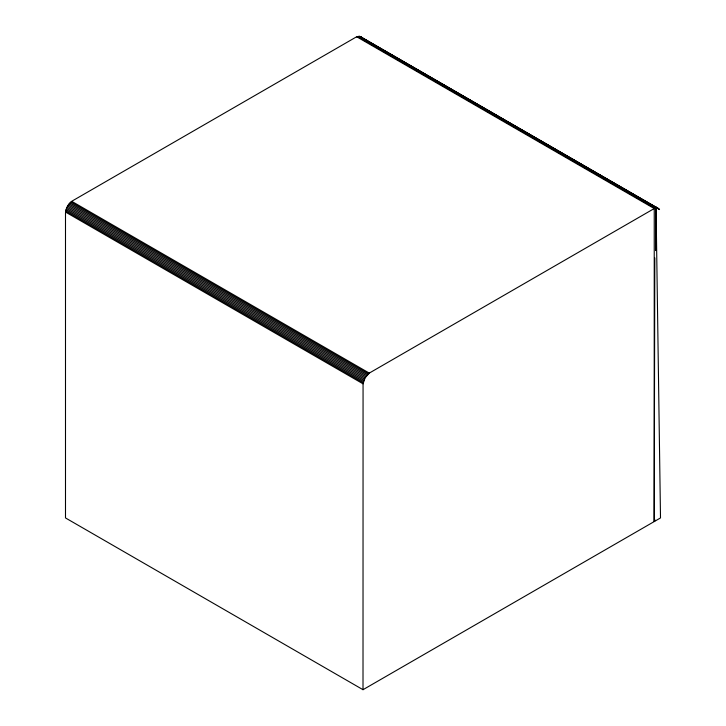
<?xml version="1.0" encoding="UTF-8"?>
<svg xmlns="http://www.w3.org/2000/svg" width="726" height="726" viewBox="0 0 726 726"><rect width="100%" height="100%" fill="white"/><g stroke="black" fill="none" stroke-linecap="round" stroke-linejoin="round"><path stroke-width="1.09" d="M363.009 689.7L363.064 383.836L365.105 377.856L369.262 373.1L654.407 208.444L657.692 208.217L659.544 209.587L359.397 36.3L355.794 37.262L72.691 200.721C68.489 203.371 65.685 208.226 65.494 213.19L65.494 517.937L363.009 689.7L660.506 517.937L656.059 208.072L358.553 36.309M655.514 520.188L654.19 521.513L654.244 208.553L356.738 36.79M360.178 36.454L656.204 207.355L656.204 250.379L656.295 207.309L359.397 36.3M654.19 521.513L654.807 257.875M357.664 36.472L654.925 208.099L655.406 207.817M71.747 201.338L369.262 373.1M70.821 202.082L368.336 373.845M69.932 202.944L367.447 374.707M69.088 203.915L366.603 375.678M68.308 204.968L365.813 376.73M67.6 206.093L365.105 377.856M66.974 207.273L364.488 379.036M66.456 208.48L363.962 380.243M66.039 209.696L363.545 381.459M65.739 210.894L363.245 382.656M65.549 212.065L363.064 383.836M656.295 250.388L656.295 207.309L658.4 208.525M656.204 207.355L657.692 208.217M656.903 208.063L655.941 207.509L655.941 250.615M656.295 207.309L659.017 208.979M360.886 36.763L361.512 37.217"/></g></svg>
